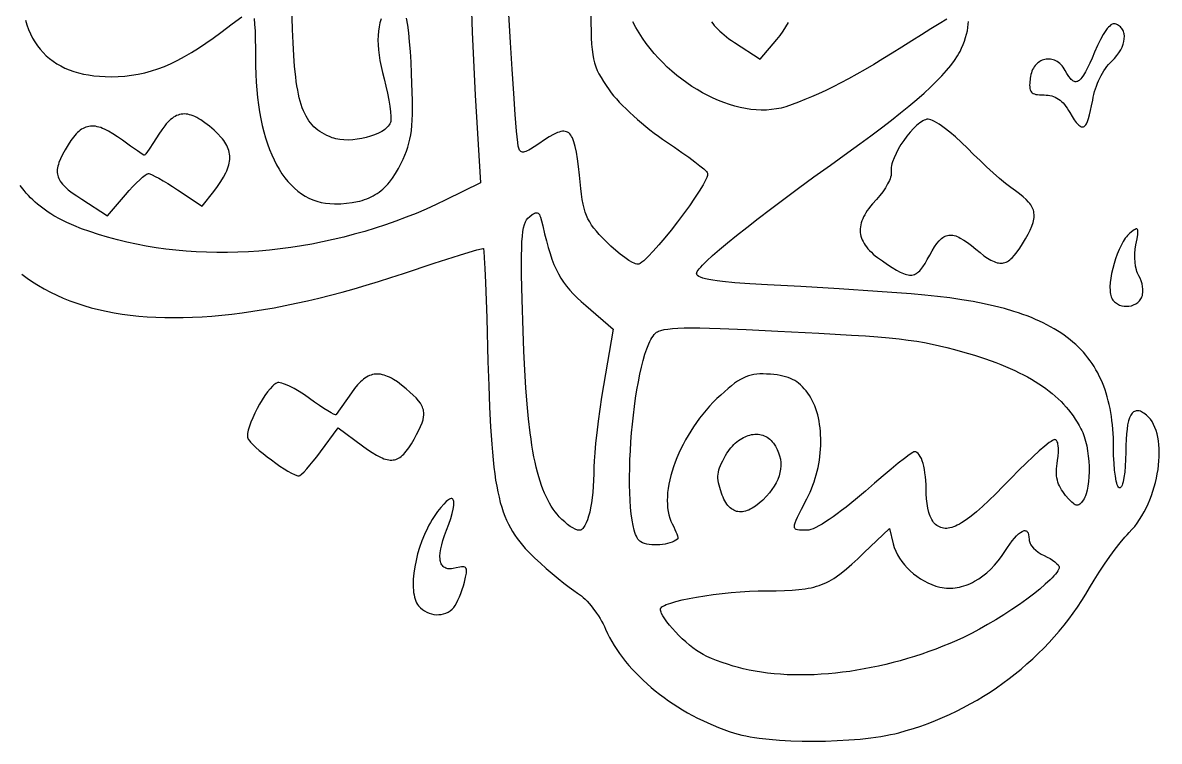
# Model space of a CAD drawing. Extents: x 0 to 1400, y 0 to 980.
# Drawn here: x 728.5 to 916.5, y 501.1 to 619.9 of the extents above; entities that cross this region are included whole.
import ezdxf

# ---------------------------------------------------------------- set-up
doc = ezdxf.new("R2010")
doc.units = 0
doc.layers.add('Calque_par_d_faut', color=18, linetype='CONTINUOUS')

msp = doc.modelspace()

# ---------------------------------------------------------------- linework, layer by layer
at = {"layer": 'Calque_par_d_faut'}
for points in [[(787.77, 620.56), (787.59, 619.91), (787.44, 619.24), (787.34, 618.54), (787.28, 617.81), (787.26, 617.06), (787.28, 616.27), (787.34, 615.45), (787.44, 614.58), (787.59, 613.68), (787.77, 612.73), (788, 611.73), (788.27, 610.69), (788.57, 609.47), (788.84, 608.29), (789.06, 607.16), (789.23, 606.12), (789.35, 605.2), (789.41, 604.42), (789.42, 604.1), (789.41, 603.83), (789.38, 603.6), (789.34, 603.44), (789.25, 603.24), (789.13, 603.04), (788.98, 602.85), (788.81, 602.67), (788.62, 602.49), (788.4, 602.31), (788.16, 602.14), (787.91, 601.98), (787.34, 601.68), (786.72, 601.4), (786.04, 601.16), (785.33, 600.95), (784.6, 600.78), (783.85, 600.66), (783.1, 600.57), (782.35, 600.54), (781.63, 600.55), (780.94, 600.62), (780.61, 600.67), (780.29, 600.74), (779.99, 600.83), (779.7, 600.93), (779.25, 601.1), (778.83, 601.29), (778.42, 601.5), (778.03, 601.71), (777.67, 601.94), (777.32, 602.19), (776.99, 602.46), (776.67, 602.74), (776.38, 603.05), (776.1, 603.38), (775.84, 603.73), (775.59, 604.1), (775.36, 604.5), (775.14, 604.93), (774.93, 605.39), (774.74, 605.88), (774.56, 606.4), (774.4, 606.95), (774.25, 607.53), (774.11, 608.15), (773.98, 608.81), (773.86, 609.5), (773.75, 610.24), (773.65, 611.01), (773.47, 612.69), (773.33, 614.55), (773.22, 616.59), (773.14, 618.83), (772.78, 630.26)], [(822.5, 622.99), (822.51, 619.88), (822.53, 618.58), (822.57, 617.43), (822.62, 616.41), (822.7, 615.51), (822.8, 614.7), (822.94, 613.96), (823.1, 613.29), (823.31, 612.67), (823.55, 612.06), (823.84, 611.47), (824.18, 610.87), (824.57, 610.24), (825.01, 609.57), (825.52, 608.83), (825.86, 608.37), (826.26, 607.88), (826.71, 607.36), (827.2, 606.81), (827.74, 606.26), (828.31, 605.68), (828.92, 605.1), (829.56, 604.52), (830.21, 603.94), (830.88, 603.36), (831.57, 602.79), (832.26, 602.23), (832.96, 601.69), (833.66, 601.18), (834.34, 600.69), (835.02, 600.23), (836.33, 599.36), (837.56, 598.5), (838.69, 597.7), (839.69, 596.96), (840.52, 596.3), (841.17, 595.76), (841.61, 595.34), (841.74, 595.19), (841.8, 595.07), (841.82, 595), (841.82, 594.9), (841.77, 594.66), (841.67, 594.36), (841.52, 594.01), (841.31, 593.6), (841.06, 593.14), (840.44, 592.1), (839.67, 590.93), (838.8, 589.66), (837.84, 588.34), (836.82, 586.99), (835.79, 585.66), (834.75, 584.38), (833.75, 583.2), (832.82, 582.15), (831.97, 581.27), (831.59, 580.9), (831.24, 580.59), (830.93, 580.34), (830.66, 580.15), (830.44, 580.04), (830.34, 580.01), (830.26, 580), (830.09, 580.02), (829.88, 580.08), (829.65, 580.17), (829.38, 580.3), (828.78, 580.64), (828.11, 581.1), (827.37, 581.66), (826.6, 582.29), (825.81, 583), (825.03, 583.75), (824.42, 584.36), (823.89, 584.93), (823.41, 585.47), (822.99, 585.98), (822.62, 586.48), (822.3, 586.99), (822.02, 587.51), (821.77, 588.05), (821.56, 588.63), (821.38, 589.27), (821.22, 589.96), (821.07, 590.72), (820.94, 591.57), (820.82, 592.52), (820.59, 594.75), (820.44, 596.18), (820.28, 597.44), (820.11, 598.54), (819.92, 599.47), (819.81, 599.88), (819.7, 600.26), (819.58, 600.59), (819.45, 600.89), (819.31, 601.15), (819.16, 601.37), (819, 601.56), (818.83, 601.71), (818.65, 601.83), (818.45, 601.92), (818.24, 601.97), (818.02, 602), (817.78, 601.99), (817.52, 601.94), (817.25, 601.87), (816.96, 601.77), (816.65, 601.63), (816.32, 601.47), (815.6, 601.07), (814.8, 600.55), (813.9, 599.93), (813.14, 599.4), (812.49, 599.01), (812.21, 598.86), (811.96, 598.74), (811.73, 598.65), (811.52, 598.59), (811.34, 598.56), (811.18, 598.56), (811.03, 598.59), (810.91, 598.65), (810.8, 598.74), (810.7, 598.86), (810.62, 599.01), (810.55, 599.18), (810.48, 599.51), (810.4, 600.11), (810.21, 602.03), (809.98, 604.78), (809.73, 608.23), (809.46, 612.24), (809.19, 616.66), (808.64, 626.17)], [(802.75, 621.79), (802.87, 618.36), (803.01, 614.89), (803.18, 611.42), (803.37, 607.97), (804.25, 593.45), (798.52, 590.64), (796.9, 589.87), (795.25, 589.13), (793.59, 588.42), (791.91, 587.76), (790.22, 587.12), (788.52, 586.52), (786.8, 585.96), (785.08, 585.44), (783.34, 584.95), (781.6, 584.49), (779.86, 584.08), (778.1, 583.69), (776.35, 583.35), (774.59, 583.04), (772.84, 582.78), (771.08, 582.54), (769.32, 582.35), (767.57, 582.19), (765.83, 582.07), (764.08, 581.99), (762.35, 581.95), (760.63, 581.94), (758.91, 581.98), (757.21, 582.05), (755.52, 582.16), (753.84, 582.31), (752.18, 582.5), (750.54, 582.73), (748.91, 582.99), (747.3, 583.3), (745.71, 583.65), (744.15, 584.04), (744.15, 584.04), (742.53, 584.48), (741, 584.93), (739.57, 585.4), (738.22, 585.88), (736.96, 586.39), (735.78, 586.91), (734.68, 587.46), (733.65, 588.03), (733.16, 588.33), (732.69, 588.64), (732.23, 588.95), (731.79, 589.27), (731.36, 589.6), (730.94, 589.94), (730.54, 590.29), (730.16, 590.64), (729.78, 591.01), (729.42, 591.39), (729.07, 591.77), (728.73, 592.17), (728.08, 593)], [(728.92, 620.38), (729.17, 619.58), (729.45, 618.83), (729.77, 618.1), (730.12, 617.41), (730.5, 616.76), (730.92, 616.14), (731.37, 615.56), (731.86, 615.01), (732.38, 614.49), (732.93, 614.01), (733.51, 613.57), (734.13, 613.16), (734.78, 612.79), (735.47, 612.45), (736.19, 612.15), (736.94, 611.88), (737.72, 611.65), (738.54, 611.46), (739.39, 611.3), (740.27, 611.17), (741.19, 611.09), (742.14, 611.04), (743.12, 611.02), (744.27, 611.05), (745.39, 611.13), (746.51, 611.26), (747.6, 611.44), (748.69, 611.68), (749.78, 611.97), (750.86, 612.32), (751.95, 612.73), (753.04, 613.21), (754.15, 613.74), (755.27, 614.34), (756.42, 615), (757.58, 615.73), (758.77, 616.54), (760, 617.41), (761.26, 618.35), (763.15, 619.77), (764.76, 620.93)], [(766.78, 620.66), (766.86, 619.7), (766.92, 618.55), (766.96, 617.22), (766.99, 615.75), (767, 614.18), (767.01, 612.79), (767.06, 611.43), (767.13, 610.11), (767.23, 608.83), (767.36, 607.58), (767.51, 606.37), (767.69, 605.2), (767.9, 604.06), (768.13, 602.97), (768.39, 601.91), (768.68, 600.9), (768.99, 599.93), (769.33, 598.99), (769.69, 598.11), (770.08, 597.26), (770.49, 596.46), (770.92, 595.7), (771.38, 594.98), (771.86, 594.31), (772.36, 593.69), (772.89, 593.11), (773.43, 592.58), (774, 592.1), (774.59, 591.67), (775.21, 591.28), (775.84, 590.94), (776.49, 590.66), (777.17, 590.42), (777.86, 590.24), (778.57, 590.11), (779.31, 590.03), (780.06, 590), (781.1, 590.02), (782.07, 590.09), (782.99, 590.2), (783.86, 590.36), (784.27, 590.46), (784.67, 590.57), (785.06, 590.69), (785.43, 590.83), (785.8, 590.98), (786.15, 591.14), (786.49, 591.32), (786.83, 591.51), (787.15, 591.72), (787.46, 591.94), (787.77, 592.17), (788.07, 592.43), (788.35, 592.69), (788.63, 592.97), (788.91, 593.27), (789.17, 593.58), (789.69, 594.26), (790.18, 595), (790.64, 595.82), (791.1, 596.7), (791.43, 597.4), (791.72, 598.06), (791.97, 598.71), (792.2, 599.35), (792.39, 600), (792.55, 600.68), (792.68, 601.38), (792.79, 602.14), (792.87, 602.96), (792.92, 603.85), (792.96, 604.83), (792.97, 605.91), (792.96, 607.11), (792.94, 608.43), (792.84, 611.52), (792.75, 613.44), (792.64, 615.2), (792.51, 616.8), (792.36, 618.25), (792.19, 619.54), (791.99, 620.68)], [(728.32, 578.38), (729.2, 577.72), (730.12, 577.08), (731.07, 576.48), (732.05, 575.91), (733.07, 575.37), (734.11, 574.87), (735.19, 574.39), (736.3, 573.95), (737.44, 573.54), (738.61, 573.17), (739.81, 572.82), (741.05, 572.51), (742.31, 572.23), (743.6, 571.98), (744.93, 571.77), (746.28, 571.59), (747.67, 571.44), (749.08, 571.32), (750.52, 571.24), (752, 571.19), (753.5, 571.17), (755.03, 571.19), (756.59, 571.23), (758.18, 571.32), (759.79, 571.43), (761.44, 571.58), (763.11, 571.76), (764.82, 571.97), (766.55, 572.22), (768.3, 572.5), (770.09, 572.81), (771.9, 573.16), (773.74, 573.54), (775.61, 573.96), (777.5, 574.41), (779.42, 574.89), (781.37, 575.4), (783.34, 575.95), (785.34, 576.54), (787.36, 577.15), (789.41, 577.8), (791.49, 578.49), (796.55, 580.16), (800.74, 581.5), (802.36, 582), (803.6, 582.36), (804.41, 582.57), (804.63, 582.61), (804.72, 582.61), (804.75, 582.49), (804.78, 582.18), (804.86, 581.06), (804.94, 579.31), (805.04, 577.01), (805.26, 571.09), (805.47, 563.9), (805.59, 559.93), (805.73, 556.34), (805.89, 553.12), (806.09, 550.23), (806.2, 548.9), (806.32, 547.65), (806.45, 546.47), (806.59, 545.35), (806.74, 544.29), (806.91, 543.29), (807.1, 542.35), (807.3, 541.46), (807.51, 540.62), (807.74, 539.82), (807.99, 539.07), (808.26, 538.35), (808.54, 537.67), (808.85, 537.02), (809.18, 536.39), (809.53, 535.79), (809.9, 535.21), (810.3, 534.65), (810.72, 534.1), (811.16, 533.55), (811.64, 533.02), (812.14, 532.49), (812.66, 531.95), (813.22, 531.42), (814.14, 530.57), (815.1, 529.7), (816.09, 528.85), (817.07, 528.04), (818.01, 527.28), (818.88, 526.61), (819.66, 526.05), (820.31, 525.61), (820.61, 525.41), (820.92, 525.18), (821.23, 524.9), (821.55, 524.6), (821.87, 524.27), (822.19, 523.91), (822.52, 523.54), (822.83, 523.14), (823.45, 522.3), (823.74, 521.86), (824.02, 521.42), (824.28, 520.97), (824.52, 520.52), (824.74, 520.07), (824.94, 519.63), (825.25, 518.95), (825.59, 518.28), (825.96, 517.6), (826.36, 516.93), (826.79, 516.27), (827.24, 515.61), (827.72, 514.96), (828.23, 514.31), (828.77, 513.67), (829.33, 513.04), (829.91, 512.41), (830.52, 511.8), (831.15, 511.2), (831.8, 510.6), (832.47, 510.02), (833.16, 509.45), (833.87, 508.89), (834.6, 508.35), (835.35, 507.82), (836.11, 507.3), (836.89, 506.8), (837.68, 506.31), (838.49, 505.84), (839.31, 505.39), (840.15, 504.95), (841, 504.53), (841.86, 504.14), (842.72, 503.76), (843.6, 503.4), (844.49, 503.06), (845.38, 502.74), (846.29, 502.45), (846.85, 502.29), (847.47, 502.13), (848.13, 501.99), (848.83, 501.86), (849.56, 501.74), (850.34, 501.63), (851.98, 501.44), (853.73, 501.29), (855.56, 501.19), (857.45, 501.13), (859.38, 501.12), (861.33, 501.15), (863.27, 501.22), (865.18, 501.33), (867.03, 501.48), (868.81, 501.68), (870.49, 501.92), (871.29, 502.06), (872.05, 502.21), (872.77, 502.36), (873.46, 502.53), (873.46, 502.53), (874.69, 502.87), (875.9, 503.24), (877.11, 503.64), (878.31, 504.07), (879.51, 504.53), (880.68, 505.02), (881.85, 505.55), (883.01, 506.1), (884.15, 506.68), (885.27, 507.28), (886.39, 507.92), (887.48, 508.58), (888.56, 509.26), (889.63, 509.97), (890.67, 510.71), (891.7, 511.47), (892.71, 512.26), (893.7, 513.06), (894.66, 513.9), (895.61, 514.75), (896.53, 515.62), (897.44, 516.52), (898.31, 517.43), (899.17, 518.37), (899.99, 519.32), (900.79, 520.3), (901.57, 521.29), (902.32, 522.3), (903.04, 523.32), (903.73, 524.37), (904.39, 525.43), (905.02, 526.5), (905.77, 527.77), (906.59, 529.08), (907.46, 530.39), (908.35, 531.66), (909.23, 532.86), (910.08, 533.94), (910.87, 534.88), (911.23, 535.28), (911.57, 535.64), (912.03, 536.13), (912.48, 536.65), (912.9, 537.21), (913.3, 537.79), (913.69, 538.4), (914.04, 539.04), (914.38, 539.69), (914.69, 540.36), (914.99, 541.04), (915.25, 541.74), (915.5, 542.45), (915.71, 543.17), (915.91, 543.89), (916.08, 544.61), (916.22, 545.33), (916.34, 546.05), (916.43, 546.76), (916.5, 547.47), (916.54, 548.17), (916.55, 548.85), (916.53, 549.51), (916.49, 550.16), (916.42, 550.79), (916.32, 551.39), (916.18, 551.97), (916.02, 552.52), (915.84, 553.03), (915.61, 553.52), (915.36, 553.97), (915.08, 554.37), (914.77, 554.74), (914.42, 555.06), (914, 555.38), (913.8, 555.51), (913.61, 555.61), (913.42, 555.69), (913.24, 555.74), (913.07, 555.77), (912.9, 555.78), (912.75, 555.77), (912.59, 555.73), (912.45, 555.67), (912.31, 555.59), (912.18, 555.48), (912.06, 555.35), (911.95, 555.2), (911.84, 555.02), (911.73, 554.82), (911.64, 554.6), (911.47, 554.08), (911.32, 553.46), (911.21, 552.75), (911.12, 551.94), (911.05, 551.04), (911.01, 550.04), (911, 548.94), (910.98, 547.74), (910.92, 546.62), (910.83, 545.61), (910.71, 544.74), (910.56, 544.01), (910.48, 543.71), (910.39, 543.47), (910.3, 543.27), (910.2, 543.12), (910.1, 543.03), (910, 543), (909.95, 543.01), (909.9, 543.03), (909.79, 543.13), (909.7, 543.3), (909.6, 543.52), (909.51, 543.8), (909.43, 544.13), (909.28, 544.94), (909.16, 545.94), (909.06, 547.08), (909, 548.36), (908.98, 549.75), (908.95, 551.27), (908.86, 552.73), (908.8, 553.45), (908.72, 554.14), (908.62, 554.83), (908.52, 555.5), (908.4, 556.16), (908.26, 556.8), (908.11, 557.44), (907.94, 558.06), (907.76, 558.66), (907.57, 559.26), (907.36, 559.84), (907.13, 560.41), (906.89, 560.97), (906.63, 561.51), (906.36, 562.04), (906.07, 562.56), (905.76, 563.07), (905.44, 563.57), (905.1, 564.05), (904.75, 564.53), (904.38, 564.99), (903.99, 565.44), (903.58, 565.88), (903.16, 566.31), (902.72, 566.72), (902.26, 567.13), (901.79, 567.52), (901.3, 567.91), (900.79, 568.28), (900.26, 568.64), (899.72, 569), (899.16, 569.34), (898.57, 569.67), (897.97, 569.99), (897.36, 570.3), (896.72, 570.6), (896.06, 570.89), (895.39, 571.18), (894.7, 571.45), (893.98, 571.71), (893.25, 571.96), (892.5, 572.21), (890.94, 572.66), (889.3, 573.09), (887.58, 573.47), (885.77, 573.82), (883.89, 574.14), (881.92, 574.43), (879.87, 574.68), (877.73, 574.9), (875.5, 575.09), (869.91, 575.49), (863.57, 575.92), (857.26, 576.3), (851.75, 576.6), (848.79, 576.77), (846.31, 576.95), (844.27, 577.14), (843.42, 577.24), (842.67, 577.35), (842.02, 577.47), (841.46, 577.59), (841, 577.72), (840.63, 577.85), (840.35, 577.99), (840.15, 578.14), (840.09, 578.22), (840.04, 578.3), (840.01, 578.39), (840, 578.47), (840.03, 578.62), (840.11, 578.8), (840.24, 579.01), (840.43, 579.26), (840.67, 579.54), (840.96, 579.86), (841.69, 580.59), (842.63, 581.45), (843.76, 582.43), (845.08, 583.54), (846.6, 584.76), (848.3, 586.1), (850.17, 587.56), (852.23, 589.12), (854.45, 590.79), (856.85, 592.56), (859.41, 594.43), (862.13, 596.4), (865, 598.46), (866.98, 599.89), (868.84, 601.26), (870.59, 602.57), (872.22, 603.82), (873.73, 605.02), (875.13, 606.16), (876.43, 607.26), (877.62, 608.3), (878.7, 609.3), (879.69, 610.26), (880.57, 611.17), (881.36, 612.05), (882.05, 612.89), (882.65, 613.69), (883.16, 614.46), (883.38, 614.83), (883.58, 615.2), (883.85, 615.75), (884.1, 616.32), (884.31, 616.9), (884.5, 617.48), (884.66, 618.06), (884.79, 618.62), (884.88, 619.17), (884.95, 619.68), (884.98, 620.17)], [(881.41, 620.52), (880.15, 619.77), (878.74, 618.91), (877.22, 617.96), (875.62, 616.95), (873.96, 615.9), (872.36, 614.9), (870.82, 613.95), (869.32, 613.06), (867.88, 612.22), (866.49, 611.43), (865.14, 610.69), (863.84, 610), (862.58, 609.35), (861.36, 608.75), (860.17, 608.2), (859.03, 607.69), (857.92, 607.22), (856.83, 606.79), (855.78, 606.41), (854.76, 606.06), (853.99, 605.84), (853.19, 605.68), (852.38, 605.57), (851.55, 605.5), (850.7, 605.49), (849.84, 605.53), (848.97, 605.62), (848.09, 605.75), (847.2, 605.93), (846.31, 606.15), (845.41, 606.42), (844.51, 606.73), (843.62, 607.08), (842.72, 607.47), (841.83, 607.9), (840.95, 608.37), (840.08, 608.88), (839.21, 609.42), (838.36, 609.99), (837.53, 610.6), (836.71, 611.24), (835.92, 611.91), (835.14, 612.61), (834.39, 613.34), (833.66, 614.1), (832.96, 614.88), (832.29, 615.69), (831.65, 616.53), (831.05, 617.38), (830.48, 618.26), (829.95, 619.16), (829.46, 620.08)], [(842.48, 620.08), (842.69, 619.8), (842.92, 619.5), (843.19, 619.19), (843.48, 618.88), (843.81, 618.57), (844.16, 618.25), (844.53, 617.93), (844.93, 617.61), (845.35, 617.3), (845.79, 616.98), (846.25, 616.67), (850.5, 613.9), (853.25, 617.16), (853.8, 617.85), (854.32, 618.56), (854.78, 619.27), (855.19, 619.96)]]:
    msp.add_lwpolyline(points, dxfattribs=at)
for points in [[(905.53, 607.16), (905.61, 607.62), (905.72, 608.08), (905.85, 608.55), (905.99, 609.01), (906.15, 609.47), (906.33, 609.92), (906.52, 610.36), (906.72, 610.79), (906.93, 611.21), (907.16, 611.61), (907.4, 612), (907.64, 612.36), (907.9, 612.71), (908.16, 613.03), (908.43, 613.33), (908.7, 613.6), (909.15, 614.04), (909.54, 614.5), (909.88, 614.97), (910.17, 615.44), (910.4, 615.91), (910.58, 616.38), (910.7, 616.83), (910.76, 617.27), (910.77, 617.7), (910.72, 618.09), (910.68, 618.28), (910.62, 618.47), (910.55, 618.64), (910.46, 618.81), (910.36, 618.96), (910.24, 619.11), (910.11, 619.25), (909.96, 619.37), (909.8, 619.49), (909.63, 619.59), (909.44, 619.68), (909.23, 619.76), (909.08, 619.78), (908.92, 619.75), (908.74, 619.68), (908.56, 619.57), (908.37, 619.4), (908.16, 619.2), (907.95, 618.96), (907.73, 618.67), (907.51, 618.34), (907.28, 617.98), (906.81, 617.15), (906.33, 616.18), (905.85, 615.09), (905.43, 614.1), (905.04, 613.23), (904.68, 612.47), (904.34, 611.83), (904.02, 611.29), (903.72, 610.86), (903.58, 610.69), (903.44, 610.54), (903.3, 610.41), (903.16, 610.32), (903.03, 610.25), (902.89, 610.2), (902.76, 610.18), (902.63, 610.18), (902.5, 610.21), (902.37, 610.26), (902.24, 610.34), (902.11, 610.44), (901.97, 610.56), (901.84, 610.71), (901.56, 611.07), (901.27, 611.52), (900.97, 612.06), (900.81, 612.34), (900.64, 612.59), (900.46, 612.82), (900.27, 613.02), (900.07, 613.21), (899.86, 613.37), (899.65, 613.52), (899.43, 613.64), (899.21, 613.74), (898.98, 613.82), (898.76, 613.88), (898.53, 613.91), (898.3, 613.93), (898.07, 613.93), (897.84, 613.91), (897.61, 613.87), (897.39, 613.81), (897.18, 613.73), (896.97, 613.63), (896.76, 613.51), (896.56, 613.38), (896.38, 613.23), (896.2, 613.06), (896.03, 612.87), (895.87, 612.66), (895.73, 612.44), (895.6, 612.2), (895.48, 611.94), (895.38, 611.67), (895.3, 611.38), (895.23, 611.07), (895.18, 610.75), (895.11, 609.95), (895.1, 609.61), (895.11, 609.32), (895.14, 609.06), (895.19, 608.83), (895.27, 608.64), (895.38, 608.48), (895.52, 608.35), (895.69, 608.24), (895.89, 608.16), (896.13, 608.1), (896.41, 608.05), (896.72, 608.02), (897.48, 608), (897.82, 607.99), (898.14, 607.96), (898.46, 607.91), (898.76, 607.83), (899.05, 607.74), (899.33, 607.62), (899.61, 607.48), (899.87, 607.31), (900.13, 607.12), (900.38, 606.91), (900.62, 606.67), (900.86, 606.4), (901.09, 606.11), (901.32, 605.79), (901.55, 605.45), (901.77, 605.08), (902.15, 604.45), (902.49, 603.91), (902.81, 603.47), (903.11, 603.13), (903.25, 603), (903.39, 602.89), (903.51, 602.8), (903.64, 602.75), (903.76, 602.72), (903.88, 602.71), (903.99, 602.73), (904.1, 602.78), (904.2, 602.85), (904.3, 602.95), (904.4, 603.07), (904.5, 603.22), (904.68, 603.6), (904.86, 604.09), (905.03, 604.69), (905.19, 605.4), (905.36, 606.22), (905.53, 607.16)], [(749.27, 595), (749.37, 594.99), (749.51, 594.94), (749.89, 594.79), (750.4, 594.54), (751.01, 594.21), (751.71, 593.81), (752.48, 593.35), (753.28, 592.84), (754.12, 592.3), (758.19, 589.61), (760.1, 592.05), (760.72, 592.88), (761.26, 593.66), (761.72, 594.4), (762.09, 595.11), (762.24, 595.45), (762.38, 595.78), (762.49, 596.1), (762.59, 596.42), (762.66, 596.73), (762.71, 597.04), (762.75, 597.34), (762.76, 597.64), (762.75, 597.93), (762.72, 598.22), (762.67, 598.51), (762.6, 598.79), (762.5, 599.07), (762.39, 599.35), (762.26, 599.63), (762.11, 599.91), (761.93, 600.18), (761.74, 600.46), (761.52, 600.74), (761.29, 601.02), (760.75, 601.59), (760.14, 602.17), (759.37, 602.83), (758.64, 603.4), (757.96, 603.87), (757.63, 604.07), (757.3, 604.25), (756.99, 604.41), (756.68, 604.54), (756.38, 604.65), (756.09, 604.73), (755.8, 604.8), (755.52, 604.84), (755.25, 604.85), (754.98, 604.84), (754.71, 604.81), (754.45, 604.76), (754.19, 604.68), (753.94, 604.58), (753.69, 604.45), (753.44, 604.3), (753.19, 604.13), (752.95, 603.93), (752.7, 603.71), (752.46, 603.47), (752.22, 603.2), (751.98, 602.91), (751.49, 602.25), (751, 601.5), (750.14, 600.14), (749.41, 599.03), (748.87, 598.28), (748.7, 598.07), (748.61, 598), (748.5, 598.05), (748.26, 598.2), (747.46, 598.73), (746.33, 599.53), (745, 600.5), (744.18, 601.08), (743.42, 601.58), (742.7, 602), (742.02, 602.34), (741.7, 602.47), (741.39, 602.59), (741.09, 602.68), (740.79, 602.75), (740.51, 602.81), (740.23, 602.84), (739.96, 602.85), (739.69, 602.84), (739.44, 602.8), (739.18, 602.75), (738.94, 602.68), (738.7, 602.58), (738.46, 602.46), (738.22, 602.32), (737.99, 602.16), (737.77, 601.98), (737.54, 601.78), (737.32, 601.55), (736.87, 601.04), (736.43, 600.44), (735.99, 599.75), (735.5, 598.92), (735.08, 598.16), (734.74, 597.46), (734.48, 596.82), (734.38, 596.52), (734.3, 596.23), (734.24, 595.95), (734.2, 595.68), (734.19, 595.42), (734.19, 595.16), (734.22, 594.91), (734.27, 594.67), (734.34, 594.43), (734.44, 594.2), (734.55, 593.97), (734.69, 593.73), (734.86, 593.5), (735.04, 593.27), (735.26, 593.04), (735.49, 592.81), (736.03, 592.33), (736.67, 591.83), (737.41, 591.31), (738.26, 590.75), (742.5, 587.99), (745.5, 591.5), (746.12, 592.2), (746.73, 592.86), (747.31, 593.45), (747.85, 593.97), (748.33, 594.4), (748.74, 594.72), (749.06, 594.93), (749.18, 594.98), (749.27, 595)], [(878.57, 581.5), (878.98, 582.23), (879.38, 582.87), (879.76, 583.42), (880.15, 583.88), (880.34, 584.07), (880.53, 584.25), (880.72, 584.4), (880.92, 584.52), (881.11, 584.63), (881.31, 584.71), (881.52, 584.77), (881.73, 584.81), (881.94, 584.83), (882.16, 584.82), (882.39, 584.8), (882.62, 584.75), (882.86, 584.68), (883.11, 584.59), (883.37, 584.47), (883.63, 584.34), (884.2, 584), (884.81, 583.59), (885.47, 583.08), (886.18, 582.5), (886.89, 581.92), (887.54, 581.42), (888.14, 581.01), (888.7, 580.68), (888.96, 580.54), (889.22, 580.43), (889.46, 580.33), (889.7, 580.26), (889.93, 580.21), (890.16, 580.18), (890.38, 580.17), (890.59, 580.19), (890.8, 580.22), (891.01, 580.28), (891.21, 580.35), (891.41, 580.45), (891.61, 580.57), (891.81, 580.72), (892.01, 580.88), (892.21, 581.07), (892.62, 581.51), (893.03, 582.04), (893.46, 582.66), (893.92, 583.37), (894.41, 584.19), (894.84, 584.95), (895.19, 585.65), (895.47, 586.3), (895.67, 586.9), (895.74, 587.18), (895.8, 587.46), (895.83, 587.72), (895.85, 587.98), (895.84, 588.23), (895.82, 588.47), (895.78, 588.71), (895.72, 588.95), (895.64, 589.18), (895.54, 589.4), (895.42, 589.62), (895.27, 589.85), (895.11, 590.06), (894.93, 590.28), (894.51, 590.73), (894.01, 591.17), (893.42, 591.64), (892.75, 592.12), (892, 592.67), (891.12, 593.37), (890.13, 594.2), (889.08, 595.13), (887.98, 596.11), (886.89, 597.14), (885.82, 598.17), (884.81, 599.19), (883.83, 600.15), (882.84, 601.05), (881.88, 601.87), (880.96, 602.58), (880.53, 602.89), (880.12, 603.17), (879.73, 603.41), (879.38, 603.61), (879.05, 603.77), (878.77, 603.89), (878.51, 603.96), (878.31, 603.99), (878.1, 603.97), (877.89, 603.91), (877.66, 603.82), (877.42, 603.7), (877.18, 603.55), (876.92, 603.38), (876.66, 603.17), (876.4, 602.95), (875.87, 602.43), (875.33, 601.84), (874.8, 601.19), (874.29, 600.49), (873.81, 599.78), (873.37, 599.04), (872.99, 598.32), (872.66, 597.61), (872.41, 596.93), (872.31, 596.61), (872.24, 596.31), (872.19, 596.02), (872.16, 595.74), (872.16, 595.49), (872.19, 595.26), (872.21, 595.08), (872.2, 594.88), (872.16, 594.66), (872.09, 594.41), (872, 594.15), (871.89, 593.87), (871.6, 593.28), (871.23, 592.65), (870.79, 592), (870.3, 591.35), (869.75, 590.73), (869.07, 589.97), (868.77, 589.6), (868.5, 589.23), (868.24, 588.87), (868.02, 588.52), (867.81, 588.17), (867.63, 587.83), (867.48, 587.49), (867.35, 587.16), (867.24, 586.83), (867.16, 586.51), (867.1, 586.19), (867.07, 585.87), (867.06, 585.56), (867.08, 585.25), (867.12, 584.94), (867.19, 584.63), (867.28, 584.33), (867.4, 584.03), (867.54, 583.74), (867.71, 583.44), (867.9, 583.15), (868.11, 582.86), (868.35, 582.56), (868.62, 582.27), (868.91, 581.98), (869.22, 581.69), (869.56, 581.41), (869.93, 581.12), (870.73, 580.54), (871.6, 579.96), (872.37, 579.46), (873.07, 579.04), (873.69, 578.71), (874.25, 578.46), (874.51, 578.36), (874.75, 578.29), (874.99, 578.24), (875.21, 578.21), (875.43, 578.2), (875.63, 578.21), (875.83, 578.25), (876.02, 578.31), (876.2, 578.39), (876.38, 578.49), (876.56, 578.61), (876.73, 578.76), (876.91, 578.93), (877.08, 579.12), (877.43, 579.58), (877.79, 580.12), (878.16, 580.76), (878.57, 581.5)], [(817.27, 538.25), (816.92, 538.65), (816.58, 539.07), (816.25, 539.52), (815.94, 539.99), (815.64, 540.49), (815.35, 541.02), (815.08, 541.58), (814.81, 542.17), (814.56, 542.79), (814.32, 543.44), (814.09, 544.14), (813.87, 544.86), (813.66, 545.63), (813.45, 546.43), (813.26, 547.28), (813.08, 548.16), (812.91, 549.09), (812.75, 550.06), (812.6, 551.08), (812.45, 552.15), (812.19, 554.42), (811.95, 556.89), (811.75, 559.58), (811.57, 562.49), (811.42, 565.63), (811.29, 569.01), (811.14, 574.16), (811.04, 578.24), (811.03, 579.92), (811.03, 581.39), (811.05, 582.65), (811.09, 583.73), (811.16, 584.64), (811.24, 585.41), (811.36, 586.05), (811.49, 586.57), (811.66, 586.99), (811.85, 587.33), (812.07, 587.61), (812.32, 587.85), (812.79, 588.22), (812.99, 588.35), (813.18, 588.45), (813.34, 588.51), (813.49, 588.53), (813.63, 588.51), (813.75, 588.45), (813.86, 588.35), (813.97, 588.21), (814.07, 588.02), (814.16, 587.78), (814.35, 587.16), (814.55, 586.34), (814.84, 585.05), (815.14, 583.86), (815.43, 582.77), (815.74, 581.77), (816.05, 580.84), (816.38, 579.98), (816.74, 579.18), (817.12, 578.42), (817.53, 577.71), (817.98, 577.03), (818.46, 576.38), (819, 575.74), (819.58, 575.11), (820.22, 574.47), (820.91, 573.83), (821.67, 573.16), (826.2, 569.29), (824.6, 559.97), (824.28, 558.01), (823.98, 556.02), (823.71, 554.05), (823.47, 552.15), (823.27, 550.39), (823.13, 548.81), (823.03, 547.48), (823, 546.45), (822.99, 545.35), (822.95, 544.29), (822.89, 543.27), (822.81, 542.3), (822.71, 541.38), (822.59, 540.52), (822.46, 539.72), (822.3, 538.99), (822.13, 538.32), (821.94, 537.73), (821.74, 537.22), (821.52, 536.79), (821.3, 536.45), (821.18, 536.32), (821.06, 536.2), (820.93, 536.12), (820.81, 536.05), (820.68, 536.01), (820.55, 536), (820.42, 536.01), (820.27, 536.05), (819.92, 536.18), (819.52, 536.39), (819.09, 536.66), (818.64, 536.99), (818.17, 537.38), (817.71, 537.8), (817.27, 538.25)], [(913.69, 574.63), (913.75, 574.81), (913.79, 575), (913.84, 575.41), (913.84, 575.86), (913.8, 576.32), (913.7, 576.79), (913.57, 577.25), (913.39, 577.69), (913.17, 578.09), (913.06, 578.3), (912.95, 578.54), (912.85, 578.79), (912.77, 579.07), (912.63, 579.67), (912.54, 580.33), (912.5, 581.03), (912.51, 581.76), (912.57, 582.49), (912.69, 583.21), (912.87, 584.2), (912.99, 584.94), (913.02, 585.23), (913.02, 585.45), (913.01, 585.63), (912.97, 585.75), (912.9, 585.83), (912.81, 585.85), (912.7, 585.84), (912.55, 585.77), (912.38, 585.67), (912.18, 585.53), (911.68, 585.13), (911.49, 584.97), (911.3, 584.77), (911.12, 584.55), (910.93, 584.3), (910.58, 583.74), (910.23, 583.11), (909.9, 582.42), (909.6, 581.67), (909.32, 580.89), (909.06, 580.1), (908.85, 579.29), (908.67, 578.49), (908.53, 577.71), (908.43, 576.97), (908.39, 576.27), (908.4, 575.64), (908.43, 575.35), (908.47, 575.08), (908.52, 574.83), (908.6, 574.61), (908.68, 574.42), (908.78, 574.24), (908.89, 574.07), (909.01, 573.92), (909.15, 573.78), (909.3, 573.65), (909.45, 573.54), (909.62, 573.43), (909.97, 573.26), (910.35, 573.14), (910.74, 573.07), (911.14, 573.05), (911.54, 573.07), (911.94, 573.15), (912.31, 573.27), (912.67, 573.45), (912.83, 573.55), (912.99, 573.67), (913.14, 573.8), (913.27, 573.94), (913.4, 574.1), (913.51, 574.26), (913.61, 574.44), (913.69, 574.63)], [(830.75, 534.09), (830.59, 534.2), (830.43, 534.36), (830.29, 534.55), (830.15, 534.77), (830.02, 535.03), (829.89, 535.32), (829.78, 535.64), (829.67, 536), (829.48, 536.79), (829.31, 537.7), (829.17, 538.7), (829.07, 539.79), (828.99, 540.96), (828.93, 542.2), (828.9, 543.51), (828.9, 544.86), (828.92, 546.26), (828.97, 547.69), (829.03, 549.15), (829.13, 550.62), (829.24, 552.1), (829.37, 553.57), (829.53, 555.03), (829.7, 556.47), (829.9, 557.87), (830.11, 559.24), (830.35, 560.55), (830.6, 561.8), (830.86, 562.99), (831.14, 564.09), (831.44, 565.11), (831.76, 566.03), (832.08, 566.85), (832.25, 567.21), (832.42, 567.55), (832.6, 567.85), (832.78, 568.12), (832.96, 568.36), (833.14, 568.56), (833.26, 568.66), (833.38, 568.75), (833.53, 568.84), (833.7, 568.92), (834.1, 569.07), (834.61, 569.19), (835.23, 569.29), (835.98, 569.37), (836.87, 569.43), (837.91, 569.46), (839.12, 569.47), (840.52, 569.46), (842.11, 569.43), (843.91, 569.37), (848.19, 569.21), (853.46, 568.96), (860.21, 568.61), (865.63, 568.29), (867.93, 568.14), (869.98, 567.98), (871.83, 567.81), (873.49, 567.64), (875.01, 567.46), (876.41, 567.26), (877.72, 567.04), (878.97, 566.79), (880.19, 566.52), (881.42, 566.22), (882.68, 565.89), (884, 565.52), (885.95, 564.95), (887.78, 564.35), (889.51, 563.73), (890.33, 563.41), (891.13, 563.09), (891.9, 562.76), (892.65, 562.42), (893.38, 562.07), (894.08, 561.72), (894.75, 561.36), (895.4, 561), (896.03, 560.62), (896.64, 560.24), (897.23, 559.85), (897.79, 559.45), (898.33, 559.04), (898.85, 558.62), (899.35, 558.19), (899.83, 557.76), (900.29, 557.31), (900.73, 556.85), (901.15, 556.39), (901.55, 555.91), (901.93, 555.42), (902.3, 554.92), (902.65, 554.41), (902.98, 553.88), (903.29, 553.35), (903.59, 552.8), (903.74, 552.5), (903.88, 552.18), (904.13, 551.49), (904.36, 550.74), (904.54, 549.95), (904.69, 549.12), (904.81, 548.27), (904.89, 547.41), (904.94, 546.55), (904.95, 545.7), (904.92, 544.87), (904.85, 544.08), (904.75, 543.33), (904.61, 542.63), (904.44, 542.01), (904.33, 541.72), (904.22, 541.46), (904.1, 541.22), (903.96, 541), (903.66, 540.58), (903.52, 540.43), (903.38, 540.31), (903.24, 540.22), (903.09, 540.17), (902.95, 540.15), (902.8, 540.18), (902.64, 540.24), (902.46, 540.34), (902.28, 540.48), (902.07, 540.65), (901.61, 541.13), (901.05, 541.78), (900.8, 542.09), (900.57, 542.4), (900.36, 542.71), (900.18, 543.02), (900.03, 543.34), (899.89, 543.66), (899.78, 543.99), (899.69, 544.32), (899.62, 544.67), (899.57, 545.03), (899.54, 545.4), (899.54, 545.79), (899.55, 546.19), (899.58, 546.62), (899.63, 547.06), (899.7, 547.53), (899.8, 548.27), (899.85, 548.95), (899.86, 549.54), (899.82, 550.04), (899.79, 550.26), (899.74, 550.45), (899.68, 550.61), (899.61, 550.75), (899.53, 550.86), (899.44, 550.94), (899.34, 550.98), (899.23, 551), (899.09, 550.97), (898.9, 550.87), (898.65, 550.71), (898.35, 550.5), (897.61, 549.91), (896.7, 549.14), (895.67, 548.2), (894.53, 547.12), (893.33, 545.93), (892.07, 544.65), (890.73, 543.28), (889.48, 542.03), (888.33, 540.92), (887.28, 539.94), (886.3, 539.08), (885.41, 538.35), (884.58, 537.74), (883.83, 537.24), (883.47, 537.03), (883.13, 536.85), (882.81, 536.69), (882.5, 536.57), (882.2, 536.47), (881.91, 536.39), (881.63, 536.34), (881.37, 536.32), (881.11, 536.32), (880.86, 536.34), (880.63, 536.39), (880.39, 536.46), (880.17, 536.56), (879.95, 536.67), (879.74, 536.81), (879.53, 536.97), (879.37, 537.13), (879.21, 537.31), (879.06, 537.52), (878.92, 537.77), (878.79, 538.03), (878.66, 538.32), (878.54, 538.63), (878.43, 538.96), (878.25, 539.67), (878.12, 540.43), (878.03, 541.22), (878, 542.04), (877.99, 542.8), (877.96, 543.53), (877.92, 544.22), (877.86, 544.87), (877.78, 545.49), (877.69, 546.06), (877.58, 546.59), (877.46, 547.07), (877.32, 547.51), (877.18, 547.89), (877.01, 548.22), (876.84, 548.49), (876.66, 548.71), (876.46, 548.87), (876.36, 548.93), (876.26, 548.97), (876.16, 548.99), (876.05, 549), (875.93, 548.97), (875.75, 548.87), (875.18, 548.49), (874.37, 547.89), (873.36, 547.09), (872.17, 546.13), (870.85, 545.02), (869.42, 543.81), (867.92, 542.5), (866.29, 541.1), (864.73, 539.83), (863.99, 539.26), (863.27, 538.72), (862.59, 538.23), (861.94, 537.78), (861.33, 537.38), (860.75, 537.02), (860.22, 536.72), (859.73, 536.46), (859.29, 536.26), (858.89, 536.12), (858.55, 536.03), (858.27, 536), (857.36, 536.01), (857, 536.03), (856.7, 536.08), (856.47, 536.15), (856.38, 536.2), (856.31, 536.26), (856.25, 536.34), (856.21, 536.42), (856.19, 536.52), (856.18, 536.64), (856.21, 536.91), (856.31, 537.26), (856.47, 537.68), (856.7, 538.19), (857.34, 539.49), (858.25, 541.22), (858.52, 541.76), (858.78, 542.31), (859.02, 542.87), (859.24, 543.45), (859.44, 544.03), (859.63, 544.61), (859.8, 545.2), (859.95, 545.8), (860.08, 546.4), (860.2, 547.01), (860.3, 547.61), (860.38, 548.22), (860.45, 548.82), (860.5, 549.42), (860.53, 550.02), (860.54, 550.62), (860.54, 551.21), (860.52, 551.79), (860.48, 552.37), (860.42, 552.93), (860.35, 553.49), (860.26, 554.04), (860.15, 554.58), (860.03, 555.1), (859.88, 555.61), (859.73, 556.1), (859.55, 556.58), (859.35, 557.04), (859.14, 557.48), (858.91, 557.9), (858.66, 558.3), (858.4, 558.68), (858.1, 559.06), (857.8, 559.42), (857.5, 559.75), (857.2, 560.04), (856.88, 560.31), (856.56, 560.55), (856.23, 560.77), (855.88, 560.96), (855.51, 561.13), (855.12, 561.28), (854.71, 561.41), (854.27, 561.52), (853.81, 561.61), (853.31, 561.69), (852.78, 561.75), (852.21, 561.8), (851.58, 561.84), (850.99, 561.86), (850.45, 561.86), (849.94, 561.83), (849.46, 561.77), (849, 561.68), (848.56, 561.56), (848.12, 561.4), (847.68, 561.19), (847.23, 560.95), (846.77, 560.65), (846.29, 560.31), (845.77, 559.91), (845.22, 559.46), (843.99, 558.37), (843.36, 557.78), (842.75, 557.17), (842.15, 556.54), (841.58, 555.89), (841.03, 555.22), (840.49, 554.54), (839.98, 553.84), (839.49, 553.14), (839.02, 552.42), (838.58, 551.69), (838.16, 550.96), (837.76, 550.22), (837.39, 549.48), (837.04, 548.74), (836.73, 547.99), (836.43, 547.25), (836.17, 546.52), (835.93, 545.78), (835.73, 545.06), (835.55, 544.34), (835.4, 543.64), (835.29, 542.94), (835.2, 542.26), (835.15, 541.6), (835.13, 540.95), (835.15, 540.32), (835.2, 539.72), (835.28, 539.13), (835.4, 538.57), (835.55, 538.03), (835.75, 537.53), (835.97, 537.05), (836.21, 536.6), (836.41, 536.16), (836.58, 535.76), (836.72, 535.4), (836.81, 535.08), (836.87, 534.83), (836.87, 534.64), (836.86, 534.58), (836.83, 534.54), (836.58, 534.35), (836.29, 534.18), (835.95, 534.04), (835.58, 533.91), (835.19, 533.8), (834.77, 533.71), (834.34, 533.65), (833.89, 533.6), (833.45, 533.58), (833.01, 533.58), (832.57, 533.61), (832.15, 533.65), (831.76, 533.72), (831.38, 533.82), (831.05, 533.94), (830.75, 534.09)], [(777.75, 548.98), (780.67, 552.95), (784.73, 549.97), (785.56, 549.37), (786.32, 548.86), (787.02, 548.44), (787.66, 548.1), (787.96, 547.97), (788.25, 547.85), (788.53, 547.76), (788.8, 547.69), (789.06, 547.64), (789.31, 547.62), (789.56, 547.61), (789.79, 547.63), (790.02, 547.68), (790.25, 547.74), (790.47, 547.83), (790.68, 547.94), (790.9, 548.07), (791.11, 548.23), (791.32, 548.41), (791.52, 548.61), (791.73, 548.84), (791.94, 549.09), (792.36, 549.66), (792.8, 550.33), (793.25, 551.1), (793.67, 551.85), (794.03, 552.54), (794.32, 553.17), (794.56, 553.75), (794.72, 554.29), (794.82, 554.79), (794.85, 555.03), (794.86, 555.26), (794.85, 555.49), (794.82, 555.71), (794.78, 555.93), (794.71, 556.15), (794.63, 556.36), (794.54, 556.58), (794.42, 556.79), (794.29, 557.01), (793.97, 557.44), (793.57, 557.89), (793.1, 558.37), (792.55, 558.87), (791.92, 559.41), (791.18, 560.01), (790.48, 560.53), (789.81, 560.96), (789.49, 561.14), (789.17, 561.31), (788.87, 561.45), (788.57, 561.57), (788.28, 561.67), (787.99, 561.74), (787.71, 561.8), (787.43, 561.83), (787.16, 561.85), (786.9, 561.84), (786.63, 561.81), (786.37, 561.76), (786.12, 561.68), (785.87, 561.59), (785.62, 561.47), (785.37, 561.33), (785.12, 561.17), (784.87, 560.99), (784.63, 560.79), (784.38, 560.56), (783.89, 560.05), (783.4, 559.44), (782.89, 558.75), (780.37, 555.13), (780.32, 555.11), (780.23, 555.12), (779.93, 555.23), (779.5, 555.45), (778.96, 555.76), (778.31, 556.17), (777.58, 556.65), (776.78, 557.2), (775.94, 557.81), (775.09, 558.41), (774.24, 558.96), (773.42, 559.43), (772.65, 559.82), (771.96, 560.13), (771.65, 560.24), (771.37, 560.33), (771.11, 560.39), (770.89, 560.42), (770.7, 560.42), (770.56, 560.38), (770.39, 560.3), (770.21, 560.19), (770.02, 560.04), (769.83, 559.86), (769.42, 559.42), (768.99, 558.89), (768.55, 558.28), (768.11, 557.6), (767.69, 556.88), (767.27, 556.13), (766.89, 555.38), (766.54, 554.63), (766.24, 553.9), (765.99, 553.21), (765.81, 552.59), (765.69, 552.03), (765.67, 551.79), (765.66, 551.57), (765.68, 551.38), (765.72, 551.22), (765.78, 551.09), (765.88, 550.94), (766.16, 550.59), (766.56, 550.17), (767.05, 549.71), (767.62, 549.21), (768.26, 548.69), (768.93, 548.16), (769.63, 547.63), (770.34, 547.12), (771.04, 546.63), (771.72, 546.18), (772.36, 545.79), (772.94, 545.46), (773.44, 545.21), (773.85, 545.06), (774.01, 545.01), (774.15, 545), (774.23, 545.02), (774.34, 545.08), (774.64, 545.31), (775.03, 545.68), (775.49, 546.17), (776, 546.76), (776.56, 547.43), (777.15, 548.18), (777.75, 548.98)], [(844.1, 542.15), (843.81, 543.06), (843.7, 543.48), (843.62, 543.87), (843.56, 544.24), (843.53, 544.6), (843.53, 544.95), (843.55, 545.3), (843.6, 545.64), (843.69, 545.99), (843.8, 546.35), (843.94, 546.72), (844.11, 547.1), (844.31, 547.51), (844.8, 548.4), (845, 548.74), (845.22, 549.06), (845.44, 549.36), (845.67, 549.65), (845.91, 549.92), (846.15, 550.17), (846.4, 550.41), (846.66, 550.63), (846.92, 550.83), (847.19, 551.02), (847.45, 551.19), (847.73, 551.34), (848, 551.47), (848.27, 551.59), (848.55, 551.68), (848.82, 551.76), (849.1, 551.82), (849.37, 551.87), (849.64, 551.89), (849.91, 551.89), (850.18, 551.88), (850.44, 551.84), (850.7, 551.79), (850.95, 551.72), (851.19, 551.62), (851.43, 551.51), (851.67, 551.38), (851.89, 551.22), (852.11, 551.05), (852.31, 550.86), (852.51, 550.64), (852.69, 550.4), (853.04, 549.89), (853.33, 549.37), (853.56, 548.84), (853.73, 548.31), (853.85, 547.76), (853.92, 547.22), (853.93, 546.66), (853.88, 546.11), (853.78, 545.55), (853.63, 544.99), (853.42, 544.43), (853.15, 543.87), (852.83, 543.31), (852.46, 542.75), (852.03, 542.2), (851.55, 541.65), (850.93, 541.01), (850.32, 540.47), (849.73, 540.01), (849.44, 539.82), (849.16, 539.64), (848.88, 539.49), (848.61, 539.36), (848.34, 539.26), (848.08, 539.18), (847.82, 539.11), (847.57, 539.08), (847.32, 539.06), (847.08, 539.06), (846.84, 539.09), (846.61, 539.14), (846.39, 539.21), (846.17, 539.31), (845.96, 539.42), (845.76, 539.56), (845.56, 539.72), (845.37, 539.9), (845.18, 540.11), (845.01, 540.33), (844.84, 540.58), (844.67, 540.85), (844.52, 541.14), (844.37, 541.46), (844.23, 541.8), (844.1, 542.15)], [(799.8, 523.26), (800.02, 523.57), (800.26, 523.97), (800.5, 524.45), (800.75, 524.99), (800.98, 525.58), (801.2, 526.19), (801.4, 526.8), (801.57, 527.41), (801.77, 528.28), (801.89, 528.94), (801.92, 529.21), (801.92, 529.42), (801.89, 529.6), (801.83, 529.74), (801.75, 529.85), (801.63, 529.92), (801.48, 529.96), (801.3, 529.97), (801.09, 529.95), (800.83, 529.91), (800.21, 529.77), (799.69, 529.66), (799.46, 529.63), (799.23, 529.62), (799.02, 529.63), (798.82, 529.65), (798.64, 529.7), (798.47, 529.75), (798.31, 529.83), (798.17, 529.92), (798.04, 530.03), (797.93, 530.16), (797.83, 530.3), (797.74, 530.46), (797.67, 530.63), (797.61, 530.82), (797.57, 531.03), (797.54, 531.25), (797.52, 531.75), (797.56, 532.3), (797.66, 532.92), (797.81, 533.6), (798.02, 534.34), (798.29, 535.14), (798.61, 536), (799.01, 537.03), (799.33, 537.97), (799.57, 538.78), (799.73, 539.49), (799.82, 540.08), (799.83, 540.33), (799.83, 540.55), (799.82, 540.74), (799.78, 540.91), (799.73, 541.04), (799.66, 541.13), (799.58, 541.2), (799.48, 541.24), (799.36, 541.24), (799.23, 541.21), (799.09, 541.15), (798.92, 541.06), (798.75, 540.93), (798.56, 540.77), (798.14, 540.35), (797.66, 539.79), (797.13, 539.09), (796.55, 538.26), (796.26, 537.8), (795.98, 537.32), (795.71, 536.84), (795.45, 536.34), (794.97, 535.31), (794.54, 534.25), (794.16, 533.18), (793.83, 532.09), (793.56, 531.02), (793.35, 529.96), (793.2, 528.93), (793.11, 527.93), (793.09, 527.46), (793.08, 527), (793.1, 526.55), (793.13, 526.12), (793.17, 525.71), (793.24, 525.33), (793.32, 524.96), (793.41, 524.62), (793.53, 524.3), (793.67, 524.01), (793.82, 523.74), (793.99, 523.51), (794.29, 523.18), (794.62, 522.9), (794.97, 522.66), (795.34, 522.45), (795.73, 522.29), (796.13, 522.17), (796.53, 522.09), (796.94, 522.05), (797.34, 522.06), (797.74, 522.1), (798.13, 522.19), (798.51, 522.32), (798.87, 522.49), (799.2, 522.7), (799.52, 522.96), (799.8, 523.26)], [(847.72, 513.09), (846.9, 513.3), (846.02, 513.55), (845.11, 513.84), (844.2, 514.16), (843.31, 514.49), (842.47, 514.82), (841.71, 515.15), (841.06, 515.47), (840.53, 515.77), (839.97, 516.14), (839.39, 516.56), (838.8, 517.03), (838.21, 517.54), (837.62, 518.07), (837.05, 518.62), (836.5, 519.19), (835.99, 519.75), (835.51, 520.31), (835.09, 520.85), (834.72, 521.36), (834.42, 521.84), (834.19, 522.27), (834.11, 522.47), (834.05, 522.65), (834.01, 522.81), (834, 522.96), (834.03, 523.09), (834.12, 523.21), (834.26, 523.34), (834.45, 523.47), (834.69, 523.59), (834.98, 523.72), (835.7, 523.98), (836.58, 524.24), (837.6, 524.49), (838.75, 524.74), (840, 524.97), (841.34, 525.18), (842.75, 525.38), (844.22, 525.56), (845.71, 525.71), (847.22, 525.83), (848.72, 525.92), (850.2, 525.98), (851.64, 526), (853.16, 526.01), (854.54, 526.04), (855.79, 526.1), (856.93, 526.19), (857.97, 526.32), (858.46, 526.41), (858.93, 526.5), (859.39, 526.61), (859.83, 526.74), (860.26, 526.88), (860.68, 527.03), (861.09, 527.2), (861.5, 527.39), (861.9, 527.6), (862.3, 527.82), (862.7, 528.06), (863.11, 528.33), (863.93, 528.92), (864.78, 529.61), (865.68, 530.39), (866.65, 531.27), (867.69, 532.27), (871.89, 536.3), (872.53, 533.75), (872.71, 533.15), (872.94, 532.55), (873.23, 531.97), (873.57, 531.4), (873.95, 530.84), (874.38, 530.3), (874.85, 529.79), (875.35, 529.29), (875.88, 528.83), (876.45, 528.4), (877.04, 528), (877.65, 527.63), (878.28, 527.31), (878.93, 527.03), (879.59, 526.79), (880.26, 526.61), (880.61, 526.54), (880.96, 526.48), (881.32, 526.45), (881.67, 526.43), (882.03, 526.43), (882.39, 526.45), (882.76, 526.49), (883.12, 526.54), (883.48, 526.61), (883.84, 526.7), (884.21, 526.8), (884.57, 526.92), (884.93, 527.06), (885.29, 527.21), (885.64, 527.38), (886, 527.57), (886.69, 527.98), (887.38, 528.46), (888.04, 528.99), (888.69, 529.58), (889.31, 530.23), (889.9, 530.93), (890.46, 531.68), (890.99, 532.48), (891.41, 533.14), (891.81, 533.73), (892.21, 534.26), (892.58, 534.71), (892.93, 535.1), (893.26, 535.41), (893.57, 535.66), (893.85, 535.83), (894.11, 535.92), (894.22, 535.95), (894.33, 535.95), (894.44, 535.93), (894.53, 535.9), (894.62, 535.84), (894.69, 535.77), (894.76, 535.67), (894.83, 535.56), (894.92, 535.28), (894.98, 534.92), (895, 534.48), (895.01, 534.32), (895.05, 534.15), (895.11, 533.98), (895.2, 533.8), (895.3, 533.62), (895.43, 533.43), (895.73, 533.07), (896.1, 532.71), (896.53, 532.38), (897, 532.08), (897.5, 531.82), (898, 531.57), (898.47, 531.32), (898.9, 531.05), (899.27, 530.79), (899.57, 530.54), (899.8, 530.3), (899.95, 530.09), (899.99, 530), (900, 529.92), (899.97, 529.74), (899.9, 529.53), (899.77, 529.29), (899.6, 529.03), (899.38, 528.75), (899.12, 528.45), (898.82, 528.13), (898.48, 527.79), (897.69, 527.07), (896.77, 526.29), (895.74, 525.47), (894.62, 524.63), (893.42, 523.76), (892.15, 522.9), (890.84, 522.04), (889.49, 521.2), (888.14, 520.4), (886.79, 519.64), (885.46, 518.93), (884.16, 518.3), (883.04, 517.78), (881.9, 517.29), (880.75, 516.82), (879.59, 516.37), (878.42, 515.94), (877.24, 515.53), (876.06, 515.14), (874.87, 514.78), (873.68, 514.44), (872.49, 514.12), (871.29, 513.82), (870.09, 513.55), (868.9, 513.3), (867.7, 513.07), (866.51, 512.87), (865.32, 512.68), (864.14, 512.53), (862.96, 512.39), (861.79, 512.28), (860.62, 512.2), (859.47, 512.13), (858.33, 512.1), (857.19, 512.08), (856.08, 512.09), (854.97, 512.13), (853.88, 512.19), (852.81, 512.28), (851.75, 512.39), (850.71, 512.53), (849.69, 512.69), (848.69, 512.88), (847.72, 513.09)]]:
    msp.add_lwpolyline(points, close=True, dxfattribs=at)

doc.saveas('drawing.dxf')
